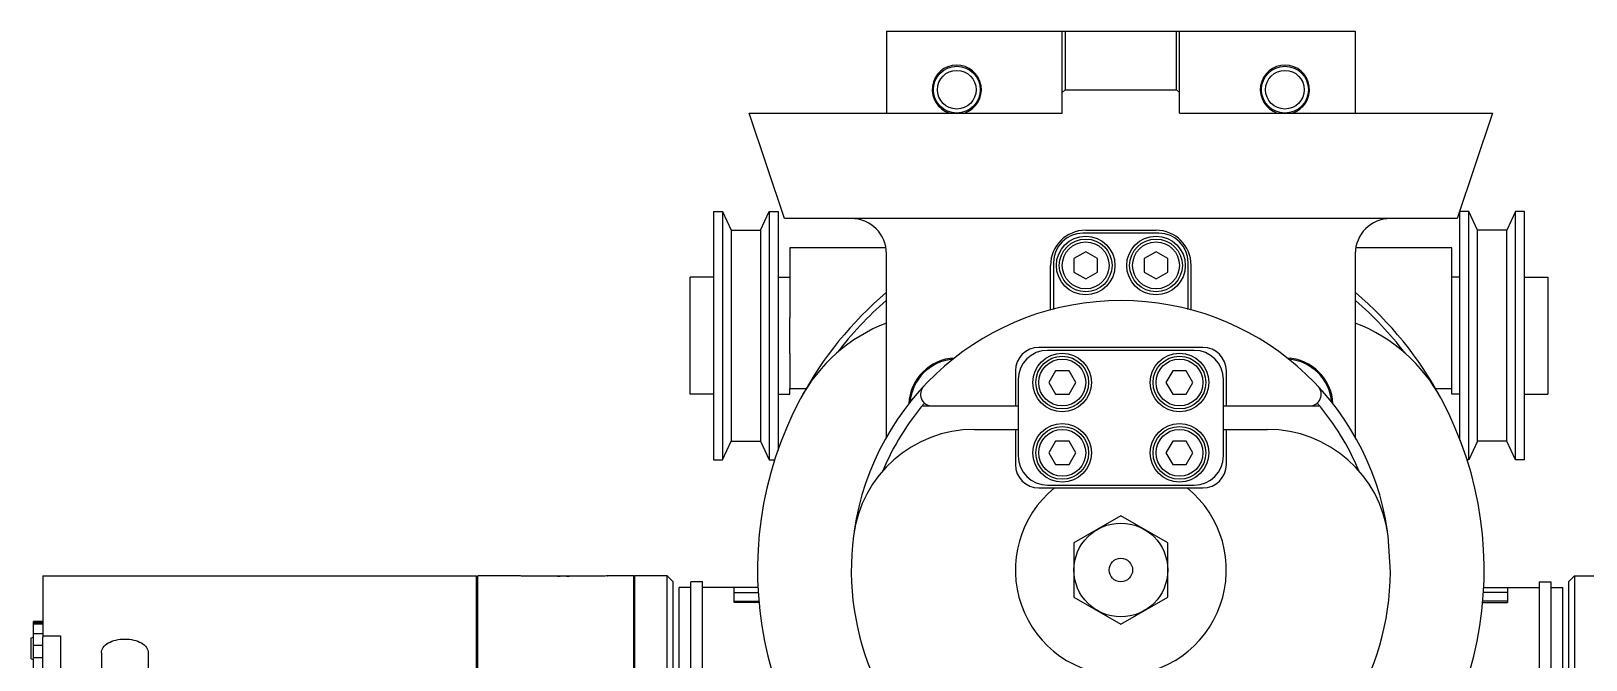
# Model space of a CAD drawing. Header units: millimetres. Extents: x 0 to 841, y 0 to 594.
# Drawn here: x 699.5 to 765.9, y 340.6 to 367.5 of the extents above; entities that cross this region are included whole.
import ezdxf

# ---------------------------------------------------------------- set-up
doc = ezdxf.new("R2010")
doc.units = ezdxf.units.MM
doc.header["$LTSCALE"] = 46.255
doc.layers.get('0').update_dxf_attribs({"linetype": 'CONTINUOUS'})
doc.layers.add('AXIS', color=7, linetype='CONTINUOUS')

msp = doc.modelspace()

# ---------------------------------------------------------------- linework, layer by layer
at = {"color": 7, "linetype": 'CONTINUOUS'}
for p, q in [((736.024, 367.451), (736.024, 363.951)), ((736.024, 367.451), (756.024, 367.451)), ((743.524, 363.951), (743.524, 367.451)), ((743.649, 367.451), (743.649, 364.951)), ((748.399, 364.951), (748.399, 367.451)), ((748.524, 363.951), (748.524, 367.451)), ((756.024, 367.451), (756.024, 363.951)), ((743.649, 364.951), (743.524, 364.826)), ((743.649, 364.951), (748.399, 364.951)), ((748.524, 364.826), (748.399, 364.951)), ((731.679, 359.451), (730.174, 363.951)), ((730.174, 363.951), (743.524, 363.951)), ((748.524, 363.951), (761.874, 363.951)), ((761.874, 363.951), (760.368, 359.451)), ((728.649, 359.751), (728.649, 349.151)), ((728.649, 359.751), (729.024, 359.751)), ((729.024, 359.751), (729.024, 349.151)), ((729.024, 359.751), (729.399, 358.951)), ((730.649, 358.951), (731.024, 359.751)), ((731.024, 359.751), (731.024, 349.151)), ((731.024, 359.751), (731.399, 359.751)), ((731.399, 359.751), (731.399, 349.551)), ((760.489, 349.996), (760.489, 359.751)), ((760.864, 359.751), (760.489, 359.751)), ((760.864, 349.151), (760.864, 359.751)), ((761.239, 358.951), (760.864, 359.751)), ((762.864, 359.751), (762.489, 358.951)), ((762.864, 349.151), (762.864, 359.751)), ((763.239, 359.751), (762.864, 359.751)), ((763.239, 349.151), (763.239, 359.751)), ((729.399, 358.951), (729.399, 349.951)), ((729.399, 358.951), (730.649, 358.951)), ((730.649, 358.951), (730.649, 349.951)), ((760.368, 359.451), (731.679, 359.451)), ((744.524, 358.951), (747.524, 358.951)), ((761.239, 349.951), (761.239, 358.951)), ((762.489, 358.951), (761.239, 358.951)), ((762.489, 349.951), (762.489, 358.951)), ((731.899, 358.201), (731.899, 355.218)), ((735.996, 358.201), (731.899, 358.201)), ((747.649, 358.826), (744.399, 358.826)), ((760.149, 358.201), (756.052, 358.201)), ((760.149, 355.218), (760.149, 358.201)), ((736.024, 350.11), (736.024, 357.951)), ((743.149, 357.576), (743.149, 355.572)), ((744.524, 358.029), (744.024, 357.74)), ((744.024, 357.74), (744.024, 357.163)), ((745.024, 357.74), (744.524, 358.029)), ((745.024, 357.163), (745.024, 357.74)), ((747.524, 358.029), (747.024, 357.74)), ((747.024, 357.74), (747.024, 357.163)), ((748.024, 357.74), (747.524, 358.029)), ((748.024, 357.163), (748.024, 357.74)), ((748.899, 355.572), (748.899, 357.576)), ((756.024, 357.951), (756.024, 350.11)), ((727.649, 351.951), (727.649, 356.951)), ((728.649, 356.951), (727.649, 356.951)), ((743.024, 355.541), (743.024, 357.451)), ((744.024, 357.163), (744.524, 356.874)), ((744.524, 356.874), (745.024, 357.163)), ((747.024, 357.163), (747.524, 356.874)), ((747.524, 356.874), (748.024, 357.163)), ((749.024, 355.541), (749.024, 357.451)), ((763.239, 356.951), (764.239, 356.951)), ((764.239, 356.951), (764.239, 351.951)), ((731.899, 353.685), (731.899, 352.201)), ((749.524, 353.951), (742.524, 353.951)), ((749.149, 353.826), (742.899, 353.826)), ((760.149, 352.201), (760.149, 353.685)), ((741.524, 352.951), (741.524, 351.451)), ((743.235, 352.951), (742.946, 352.451)), ((743.812, 352.951), (743.235, 352.951)), ((744.101, 352.451), (743.812, 352.951)), ((748.235, 352.951), (747.946, 352.451)), ((748.812, 352.951), (748.235, 352.951)), ((749.101, 352.451), (748.812, 352.951)), ((750.524, 351.451), (750.524, 352.951)), ((741.649, 352.576), (741.649, 349.326)), ((742.946, 352.451), (743.235, 351.951)), ((743.812, 351.951), (744.101, 352.451)), ((747.946, 352.451), (748.235, 351.951)), ((748.812, 351.951), (749.101, 352.451)), ((750.399, 349.326), (750.399, 352.576)), ((728.649, 351.951), (727.649, 351.951)), ((731.899, 352.201), (732.617, 352.201)), ((743.235, 351.951), (743.812, 351.951)), ((748.235, 351.951), (748.812, 351.951)), ((759.431, 352.201), (760.149, 352.201)), ((763.239, 351.951), (764.239, 351.951)), ((737.538, 351.451), (741.649, 351.451)), ((750.399, 351.451), (754.509, 351.451)), ((739.774, 350.451), (741.649, 350.451)), ((741.524, 350.451), (741.524, 348.951)), ((750.399, 350.451), (752.274, 350.451)), ((750.524, 348.951), (750.524, 350.451)), ((729.024, 349.151), (729.399, 349.951)), ((729.399, 349.951), (730.649, 349.951)), ((730.649, 349.951), (731.024, 349.151)), ((743.235, 349.951), (742.946, 349.451)), ((743.812, 349.951), (743.235, 349.951)), ((744.101, 349.451), (743.812, 349.951)), ((748.235, 349.951), (747.946, 349.451)), ((748.812, 349.951), (748.235, 349.951)), ((749.101, 349.451), (748.812, 349.951)), ((761.239, 349.951), (760.864, 349.151)), ((762.489, 349.951), (761.239, 349.951)), ((762.864, 349.151), (762.489, 349.951)), ((728.649, 349.151), (729.024, 349.151)), ((731.024, 349.151), (731.258, 349.151)), ((742.946, 349.451), (743.235, 348.951)), ((743.235, 348.951), (743.812, 348.951)), ((743.812, 348.951), (744.101, 349.451)), ((747.946, 349.451), (748.235, 348.951)), ((748.235, 348.951), (748.812, 348.951)), ((748.812, 348.951), (749.101, 349.451)), ((760.864, 349.151), (760.79, 349.151)), ((763.239, 349.151), (762.864, 349.151)), ((742.524, 347.951), (749.524, 347.951)), ((742.899, 348.076), (749.149, 348.076)), ((746.024, 346.761), (744.024, 345.606)), ((748.024, 345.606), (746.024, 346.761)), ((744.024, 345.606), (744.024, 343.297)), ((748.024, 343.297), (748.024, 345.606)), ((757.523, 344.355), (757.43, 345.914)), ((700.033, 344.201), (700.033, 341.579)), ((700.033, 344.201), (718.533, 344.201)), ((718.533, 294.514), (718.533, 344.201)), ((726.674, 290.074), (726.674, 344.201)), ((726.924, 343.951), (726.674, 344.201)), ((726.924, 290.324), (726.924, 343.951)), ((727.174, 316.574), (727.174, 343.701)), ((727.674, 343.701), (727.174, 343.701)), ((727.674, 318.574), (727.674, 343.951)), ((728.174, 343.951), (727.674, 343.951)), ((728.174, 318.324), (728.174, 343.951)), ((730.544, 343.701), (728.174, 343.701)), ((729.524, 343.07), (729.524, 343.701)), ((761.503, 343.701), (763.874, 343.701)), ((762.524, 343.701), (762.524, 343.07)), ((763.874, 343.951), (763.874, 318.324)), ((763.874, 343.951), (764.374, 343.951)), ((764.374, 343.951), (764.374, 318.574)), ((764.374, 343.701), (764.874, 343.701)), ((764.874, 316.574), (764.874, 343.701)), ((765.124, 343.951), (765.374, 344.201)), ((765.124, 343.951), (765.124, 290.324)), ((765.374, 344.201), (765.374, 290.074)), ((729.524, 343.497), (730.563, 343.497)), ((729.524, 343.114), (730.597, 343.114)), ((730.601, 343.07), (729.524, 343.07)), ((744.024, 343.297), (746.024, 342.142)), ((746.024, 342.142), (748.024, 343.297)), ((761.446, 343.07), (762.524, 343.07)), ((762.524, 343.114), (761.45, 343.114)), ((762.524, 343.497), (761.485, 343.497)), ((700.033, 342.146), (699.634, 342.146)), ((700.033, 341.647), (700.783, 341.647)), ((700.783, 341.647), (700.783, 337.29)), ((725.243, 341.674), (725.274, 341.674)), ((699.533, 341.562), (699.634, 341.589)), ((699.533, 340.656), (699.533, 341.562)), ((699.533, 340.656), (699.634, 340.628)), ((702.533, 340.912), (702.533, 338.174)), ((704.533, 340.912), (704.533, 338.174))]:
    msp.add_line(p, q, dxfattribs=at)
at = {"color": 6, "linetype": 'CONTINUOUS'}
for p, q in [((699.634, 336.091), (699.634, 342.255)), ((700.033, 342.255), (699.634, 342.255)), ((700.033, 342.236), (699.634, 342.236)), ((700.033, 342.178), (699.634, 342.178)), ((700.033, 341.724), (699.634, 341.724)), ((700.033, 341.233), (699.634, 341.233)), ((700.033, 337.29), (700.033, 341.579)), ((700.033, 340.701), (699.634, 340.701))]:
    msp.add_line(p, q, dxfattribs=at)
at = {"color": 7, "linetype": 'CONTINUOUS'}
for centre, radius in [((739.024, 364.951), 1), ((739.024, 364.951), 0.825), ((753.024, 364.951), 1), ((753.024, 364.951), 0.825), ((744.524, 357.451), 1.25), ((744.524, 357.451), 1.125), ((744.524, 357.451), 1), ((747.524, 357.451), 1.125), ((747.524, 357.451), 1), ((743.524, 352.451), 1.25), ((743.524, 352.451), 1.125), ((748.524, 352.451), 1.125), ((743.524, 352.451), 1), ((748.524, 352.451), 1), ((743.524, 349.451), 1.125), ((743.524, 349.451), 1), ((748.524, 349.451), 1.125), ((748.524, 349.451), 1), ((746.024, 344.451), 2), ((746.024, 344.451), 0.5)]:
    msp.add_circle(centre, radius, dxfattribs=at)
for centre, radius, start, end in [((734.524, 357.951), 1.5, 0, 90), ((744.524, 357.451), 1.5, 90, 180), ((747.524, 357.451), 1.5, 0, 90), ((757.524, 357.951), 1.5, 90, 180), ((744.399, 357.576), 1.25, 90, 180), ((747.649, 357.576), 1.25, 0, 90), ((746.024, 344.451), 15.5, 130.20681, 151.71429), ((746.024, 344.451), 15.5, 28.28571, 49.79319), ((746.024, 344.451), 15.25, 131.01947, 142.58679), ((746.024, 344.451), 11.5, 8.26017, 171.73983), ((746.024, 344.451), 15.25, 37.41321, 48.98053), ((738.524, 348.451), 7, 110.92483, 151.92751), ((753.524, 348.451), 7, 28.07249, 69.07517), ((742.524, 352.951), 1, 90, 180), ((742.899, 352.576), 1.25, 90, 180), ((749.149, 352.576), 1.25, 0, 90), ((749.524, 352.951), 1, 0, 90), ((739.024, 351.451), 2, 94.70376, 175.54117), ((753.024, 351.451), 2, 4.45883, 85.29624), ((737.977, 351.951), 0.5, 137.01411, 270), ((754.071, 351.951), 0.5, 270, 42.98589), ((746.024, 344.451), 15.5, 151.92751, 28.07249), ((746.024, 344.451), 11, 139.61869, 157.33984), ((746.024, 344.451), 11, 22.66016, 40.38131), ((739.774, 345.253), 5.199, 90, 172.69555), ((752.274, 345.253), 5.199, 7.30445, 90), ((742.524, 348.951), 1, 180, 270), ((742.899, 349.326), 1.25, 180, 270), ((749.149, 349.326), 1.25, 270, 360), ((749.524, 348.951), 1, 270, 360), ((746.024, 344.451), 4.5, 128.94244, 51.05756), ((746.024, 344.451), 11.5, 172.69555, 359.51978)]:
    msp.add_arc(centre, radius, start, end, dxfattribs=at)
at = {"color": 2, "linetype": 'CONTINUOUS'}
for points in [[(721.996, 344.184), (722.006, 344.185), (722.018, 344.187), (722.033, 344.188), (722.043, 344.189), (722.056, 344.191), (722.069, 344.192), (722.079, 344.193), (722.089, 344.194), (722.099, 344.194), (722.11, 344.195), (722.117, 344.196), (722.125, 344.196), (722.135, 344.197), (722.146, 344.197), (722.156, 344.198), (722.167, 344.198), (722.18, 344.199), (722.193, 344.199), (722.203, 344.199), (722.219, 344.2), (722.232, 344.2), (722.243, 344.2)], [(722.243, 344.2), (722.253, 344.2), (722.266, 344.2), (722.282, 344.199), (722.292, 344.199), (722.305, 344.199), (722.318, 344.198), (722.329, 344.198), (722.339, 344.197), (722.349, 344.197), (722.36, 344.196), (722.368, 344.196), (722.375, 344.195), (722.386, 344.195), (722.396, 344.194), (722.406, 344.193), (722.416, 344.192), (722.429, 344.191), (722.442, 344.19), (722.452, 344.188), (722.467, 344.187), (722.479, 344.185), (722.489, 344.184)]]:
    msp.add_open_spline(points, degree=3, knots=[0, 0, 0, 0, 0.125, 0.15625, 0.1875, 0.25, 0.3125, 0.34375, 0.375, 0.4375, 0.46875, 0.5, 0.53125, 0.5625, 0.625, 0.65625, 0.6875, 0.75, 0.8125, 0.84375, 0.875, 1, 1, 1, 1], dxfattribs=at)
at = {"color": 7, "linetype": 'CONTINUOUS'}
msp.add_open_spline([(702.533, 340.912), (702.533, 340.994), (702.597, 341.173), (702.833, 341.362), (703.157, 341.479), (703.533, 341.52), (703.908, 341.479), (704.232, 341.362), (704.468, 341.173), (704.533, 340.994), (704.533, 340.912)], degree=3, knots=[0, 0, 0, 0, 0.096245, 0.210003, 0.347262, 0.499999, 0.65274, 0.789997, 0.903756, 1, 1, 1, 1], dxfattribs=at)
at = {"layer": 'AXIS', "color": 7, "linetype": 'CONTINUOUS'}
for p, q in [((731.399, 356.951), (731.899, 356.951)), ((760.489, 356.951), (760.149, 356.951)), ((731.899, 353.685), (731.899, 355.218)), ((760.149, 353.685), (760.149, 355.218)), ((731.399, 351.951), (731.899, 351.951)), ((731.899, 351.951), (731.899, 352.201)), ((760.149, 351.951), (760.149, 352.201)), ((760.489, 351.951), (760.149, 351.951)), ((718.593, 294.529), (718.593, 344.201)), ((720.368, 344.201), (718.593, 344.201)), ((723.979, 344.184), (720.506, 344.184)), ((725.243, 344.201), (724.118, 344.201)), ((725.243, 293.834), (725.243, 344.201)), ((725.274, 344.201), (725.274, 293.812)), ((726.674, 344.201), (725.274, 344.201)), ((765.374, 344.201), (766.774, 344.201)), ((718.533, 343.451), (718.593, 343.451))]:
    msp.add_line(p, q, dxfattribs=at)
for centre in [(747.524, 357.451), (748.524, 352.451), (743.524, 349.451), (748.524, 349.451)]:
    msp.add_circle(centre, 1.25, dxfattribs=at)
for centre, radius, start, end in [((739.024, 364.951), 1.05, 287.99455, 253.23222), ((753.024, 364.951), 1.05, 286.76778, 252.00545), ((739.024, 351.451), 2.05, 92.59386, 177.43545), ((753.024, 351.451), 2.05, 2.56455, 87.40614)]:
    msp.add_arc(centre, radius, start, end, dxfattribs=at)
for points, knots in [([(720.506, 344.184), (720.473, 344.188), (720.426, 344.192), (720.38, 344.202), (720.368, 344.201)], [0, 0, 0, 0, 0.72908, 1, 1, 1, 1]), ([(724.117, 344.201), (724.105, 344.202), (724.059, 344.192), (724.012, 344.188), (723.979, 344.184)], [0, 0, 0, 0, 0.27092, 1, 1, 1, 1]), ([(724.11, 344.2), (724.112, 344.2), (724.114, 344.201), (724.117, 344.201), (724.118, 344.201)], [0, 0, 0, 0, 0.746467, 1, 1, 1, 1])]:
    msp.add_open_spline(points, degree=3, knots=knots, dxfattribs=at)

doc.saveas('drawing.dxf')
